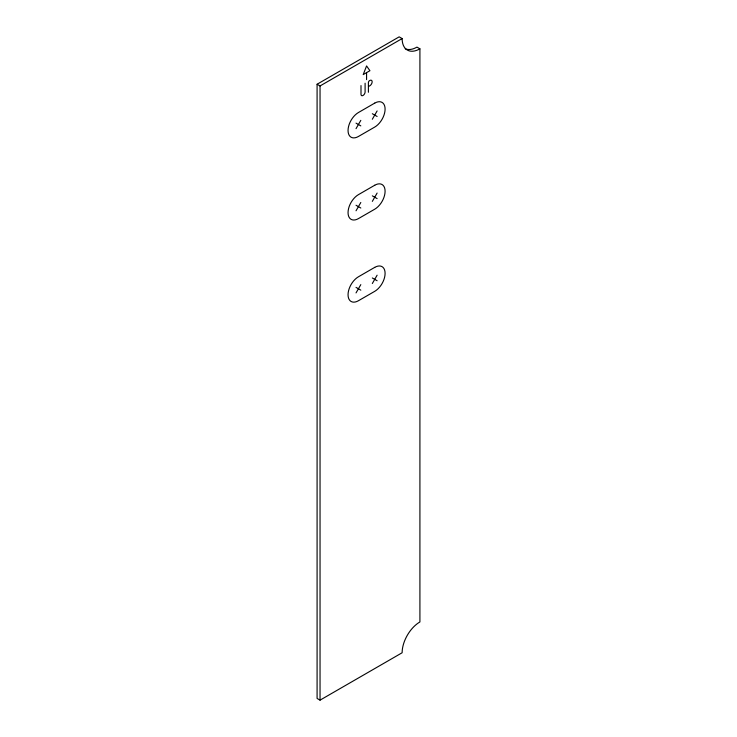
<?xml version="1.0" encoding="UTF-8"?>
<svg xmlns="http://www.w3.org/2000/svg" width="737" height="737" viewBox="0 0 737 737"><rect width="100%" height="100%" fill="white"/><g stroke="black" fill="none" stroke-linecap="round" stroke-linejoin="round"><path stroke-width="1.11" d="M356.026 128.653L360.817 120.361M372.332 119.237L377.114 110.946M356.026 210.782L360.817 202.491M372.332 201.367L377.114 193.076M356.026 292.911L360.817 284.62M372.332 283.505L377.114 275.205M317.085 84.248L399.178 36.85L402.135 38.564A25.15 14.519 -60 0 0 419.915 48.826L419.915 621.954A25.15 14.519 -60 0 0 402.135 652.752L320.042 700.15L317.085 698.436L317.085 84.248L320.042 85.953L402.135 38.564M366.335 72.788L363.212 74.594L366.575 65.934L369.928 70.715L366.575 72.65L366.575 79.624M368.638 86.45L369.854 85.741A3.234 1.87 -60 0 0 372.139 81.789A3.234 1.87 -60 0 0 369.854 80.471L369.513 80.665A1.575 0.903 -60 0 0 368.399 82.59L368.399 92.263M419.915 48.826L416.958 47.113A25.15 14.519 -60 0 1 405.221 48.78M372.332 113.71L377.114 116.474M356.026 123.125L360.817 125.889M372.332 195.839L377.114 198.603M356.026 205.255L360.817 208.018M372.332 277.969L377.114 280.733M356.026 287.384L360.817 290.148M365.101 83.207L365.101 91.913A2.902 1.677 -60 0 1 363.055 95.46A2.902 1.677 -60 0 1 361.001 94.281L361.001 85.575M320.042 85.953L320.042 700.15M374.728 103.116L358.422 112.531A14.666 8.466 -60 0 0 348.048 130.495A14.666 8.466 -60 0 0 358.422 136.483L374.728 127.077A14.666 8.466 -60 0 0 385.092 109.104A14.666 8.466 -60 0 0 374.728 103.116M374.728 185.245L358.422 194.66A14.666 8.466 -60 0 0 348.048 212.625A14.666 8.466 -60 0 0 358.422 218.613L374.728 209.207A14.666 8.466 -60 0 0 385.092 191.233A14.666 8.466 -60 0 0 374.728 185.245M374.728 267.374L358.422 276.79A14.666 8.466 -60 0 0 348.048 294.754A14.666 8.466 -60 0 0 358.422 300.742L374.728 291.336A14.666 8.466 -60 0 0 385.092 273.363A14.666 8.466 -60 0 0 374.728 267.374"/></g></svg>
